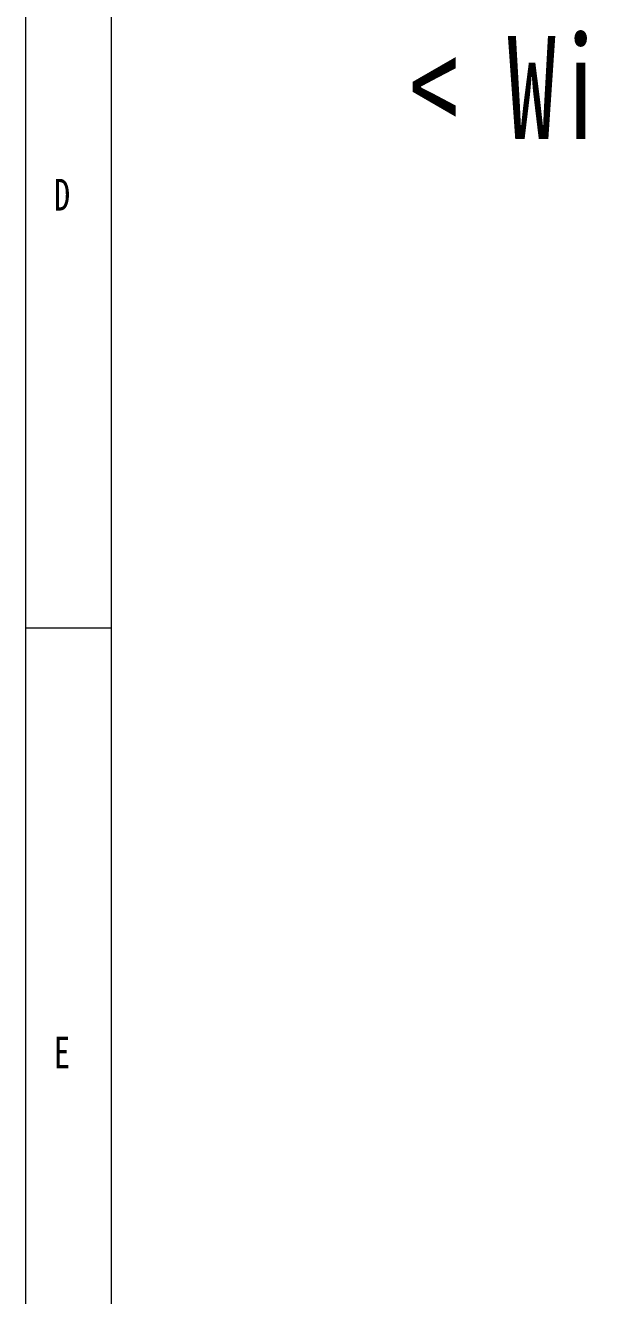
# Paper-space layout '시트2-ENG' of a CAD drawing. Header units: millimetres. Extents: x 5 to 415, y 5 to 292.
# Drawn here: x 5 to 38.1, y 59.6 to 133.6 of the extents above; entities that cross this region are included whole.
import ezdxf

# ---------------------------------------------------------------- set-up
doc = ezdxf.new("R2010")
doc.units = ezdxf.units.MM
doc.linetypes.add('CENTERX2', pattern=[20.32, 12.7, -2.54, 2.54, -2.54])
doc.layers.add('CENTER_LINE', color=7, linetype='CENTERX2')
doc.styles.add('SLDTEXTSTYLE0', font='TXT', dxfattribs={"width": 0.7})
doc.styles.add('SLDTEXTSTYLE3', font='TXT', dxfattribs={"width": 0.75})

psp = doc.layouts.new('시트2-ENG')

# ---------------------------------------------------------------- linework, layer by layer
at = {"color": 7, "linetype": 'Continuous', "lineweight": 18}
for p, q in [((5, 292), (5, 5)), ((10, 287), (10, 10)), ((5, 98.5), (10, 98.5))]:
    psp.add_line(p, q, dxfattribs=at)

# ---------------------------------------------------------------- texts
at = {"color": 7, "linetype": 'Continuous', "lineweight": 0, "char_height": 1.852, "attachment_point": 1, "style": 'SLDTEXTSTYLE3'}
for s, insert in [('D', (6.667, 124.668)), ('E', (6.667, 74.668))]:
    psp.add_mtext(s, dxfattribs=dict(at, insert=insert))
at = {"layer": 'CENTER_LINE', "insert": (27.378, 132.998), "char_height": 6, "attachment_point": 1, "style": 'SLDTEXTSTYLE0'}
psp.add_mtext('< Without accessory >', dxfattribs=at)

doc.saveas('drawing.dxf')
